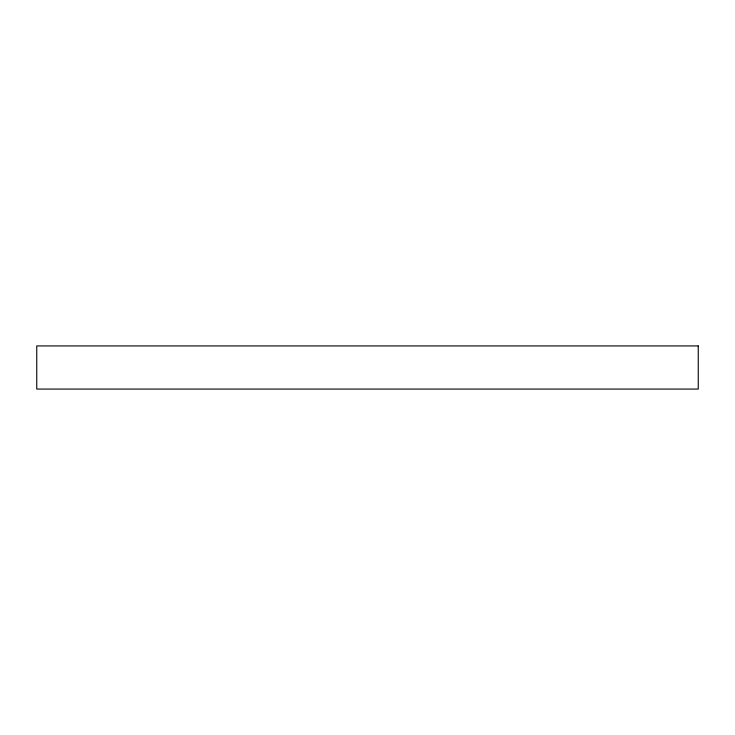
<?xml version="1.0" encoding="UTF-8"?>
<svg xmlns="http://www.w3.org/2000/svg" width="735" height="735" viewBox="0 0 735 735"><rect width="100%" height="100%" fill="white"/><g stroke="black" fill="none" stroke-linecap="round" stroke-linejoin="round"><path stroke-width="1.1" d="M698.25 345.928L36.75 345.928L36.75 389.072L698.25 389.072L698.25 345.928"/></g></svg>
